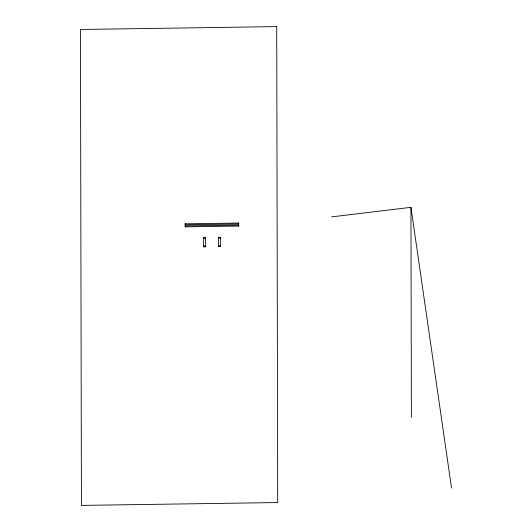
<?xml version="1.0" encoding="UTF-8"?>
<svg xmlns="http://www.w3.org/2000/svg" width="532" height="532" viewBox="0 0 532 532"><rect width="100%" height="100%" fill="white"/><g stroke="black" fill="none" stroke-linecap="round" stroke-linejoin="round"><path stroke-width="0.8" d="M331.463 216.91L410.95 207.334L451.548 488.063M185.196 223.819L238.655 223.048L238.708 224.012L185.242 224.783L185.196 223.819L185.249 226.845L238.708 226.067L238.655 223.048M203.517 237.511L205.425 237.485L205.472 238.329L203.563 238.356L203.517 237.511L203.576 246.815L205.485 246.788L205.425 237.485M218.492 237.299L220.401 237.272L220.448 238.117L218.539 238.143L218.492 237.299L218.552 246.602L220.461 246.569L220.401 237.272M238.708 226.067L238.662 225.103L185.196 225.881L185.249 226.845M220.461 246.569L220.421 245.724L218.512 245.757L218.552 246.602M205.485 246.788L205.445 245.944L203.537 245.97L203.576 246.815M410.95 207.334L411.382 417.327M276.72 26.6L80.452 29.499L81.429 505.4L277.704 502.56L276.72 26.6"/></g></svg>
